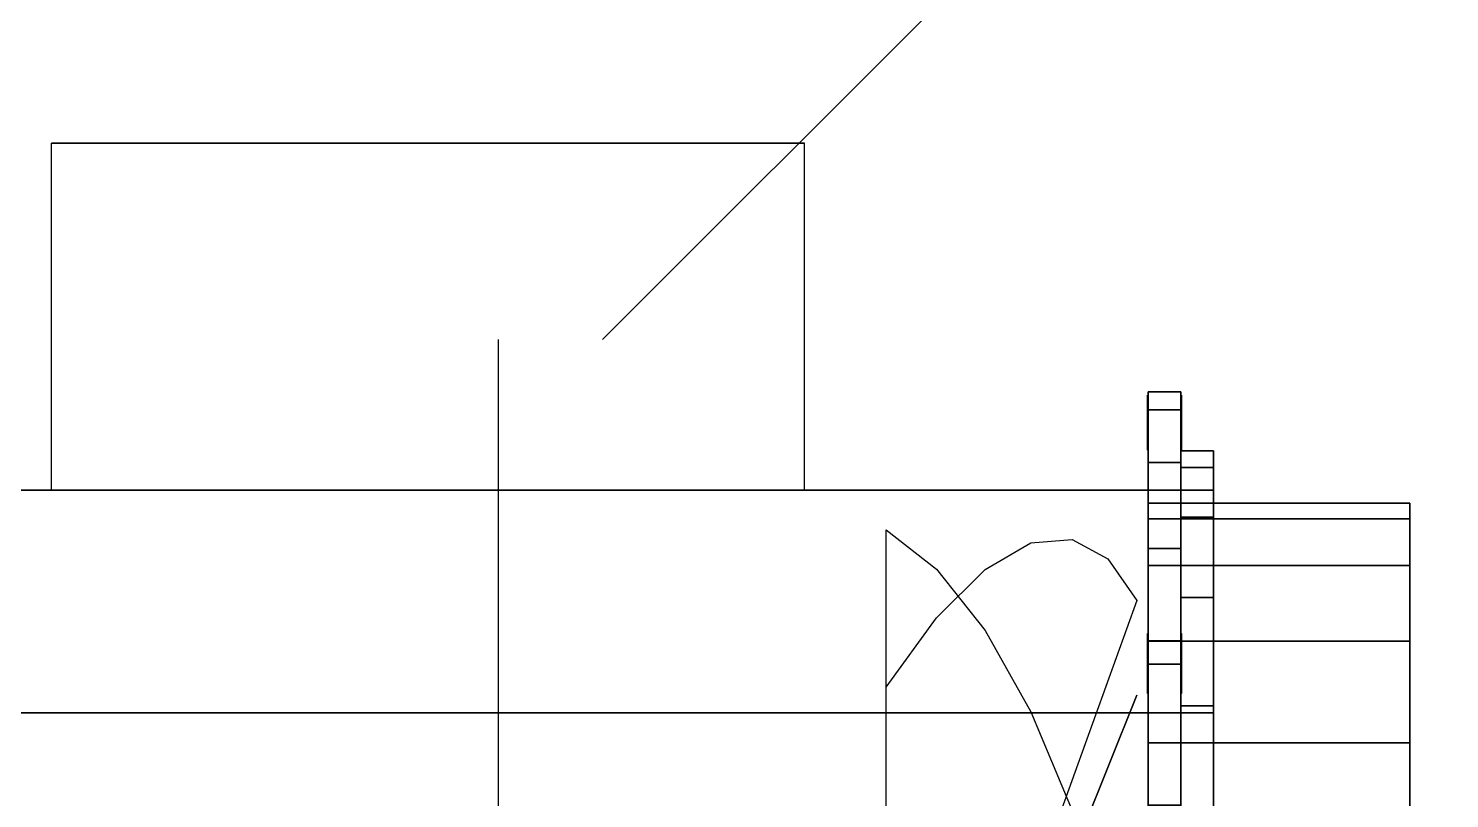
# Model space of a CAD drawing. Header units: millimetres. Extents: x -92759 to 184353, y -15225 to 86714.
# Drawn here: x 63966.8 to 64183.9, y 49546.1 to 49663.7 of the extents above; entities that cross this region are included whole.
import ezdxf

# ---------------------------------------------------------------- set-up
doc = ezdxf.new("R2010")
doc.units = ezdxf.units.MM
doc.layers.add('A-PATT-CONC', color=8, linetype='Continuous')
doc.layers.add('M-ACMV-EAF', color=86, linetype='Continuous')
doc.layers.add('HFI 9MM FPB', color=94, linetype='Continuous', lineweight=5)
doc.layers.add('M-ACMV_FCU-1', color=86, linetype='Continuous', lineweight=9)

# ---------------------------------------------------------------- blocks, each defined once
blk = doc.blocks.new('RCP_B8L2')
at = {"layer": 'A-PATT-CONC'}
h = blk.add_hatch(dxfattribs=at)
h.set_pattern_fill('ANSI37', color=256, scale=189, angle=45)
h.set_pattern_definition([(90, (-386618.07, -170702.3), (-600.075, 0), []), (180, (-386618.07, -170702.3), (-6e-14, -600.075), [])])
h.paths.add_polyline_path([(-389618.07, -170702.3), (-386618.07, -170702.3), (-386618.07, -174902.3), (-389618.07, -174902.3)])
at = {"layer": 'HFI 9MM FPB'}
h = blk.add_hatch(dxfattribs=at)
h.set_pattern_fill('ANSI33', color=256, scale=50)
h.set_pattern_definition([(45, (-581589.02, -147239), (-224.5064, 224.5064), []), (45, (-581364.5, -147239), (-224.5064, 224.5064), [158.75, -79.375])])
h.paths.add_polyline_path([(-389618.07, -170702.3), (-386618.07, -170702.3), (-386618.07, -174902.3), (-389618.07, -174902.3)], flags=16)
h.paths.add_polyline_path([(-389968.07, -175527.3), (-389968.07, -170527.3), (-386268.07, -170527.3), (-386268.07, -175527.3), (-387018.07, -175527.3), (-387018.07, -175077.3), (-387618.07, -175077.3), (-387618.07, -175527.3)])
blk = doc.blocks.new('A$Cd3efbef9')
at = {"layer": 'M-ACMV-EAF'}
for points, invisible_edges in [([(-70, 180, -32.5), (-103.85571, 95.360725, 43.991726), (-108.274418, 84.313956, 27)], 5), ([(-70, 180, -32.5), (-98.408314, 108.979215, 58.659289), (-103.85571, 95.360725, 43.991726)], 13), ([(-70, 176.092397, -34.380602), (-103.85571, 63.507832, -52.806304), (-108.274418, 69.89536, -72.040371)], 5), ([(-70, 176.092397, -34.380602), (-98.408314, 60.541129, -33.012382), (-103.85571, 63.507832, -52.806304)], 13), ([(-70, 176.092397, -34.380602), (-92.097746, 61.085392, -13.260032), (-98.408314, 60.541129, -33.012382)], 13), ([(-70, 176.092397, -34.380602), (-85.115748, 65.124086, 5.85058), (-92.097746, 61.085392, -13.260032)], 13), ([(-70, 176.092397, -34.380602), (-77.674466, 72.534495, 23.738788), (-85.115748, 65.124086, 5.85058)], 13), ([(-70, 176.092397, -34.380602), (-70, 83.091459, 39.861067), (-77.674466, 72.534495, 23.738788)], 12), ([(-70, 175.124253, -38.607743), (-92.097746, 86.867573, -115.311381), (-98.408314, 101.964884, -128.059822)], 13), ([(-70, 175.124253, -38.607743), (-85.115748, 74.451897, -100.232339), (-92.097746, 86.867573, -115.311381)], 13), ([(-70, 175.124253, -38.607743), (-77.674466, 65.095099, -83.280865), (-85.115748, 74.451897, -100.232339)], 13), ([(-70, 175.124253, -38.607743), (-70, 59.081481, -64.97202), (-77.674466, 65.095099, -83.280865)], 12), ([(-115.1, 83.996226, 64.358854), (-115.1, 84.073085, 63.578493), (-115.1, 80.073085, 63.578493)], 14), ([(-115.1, 84.073085, 63.578493), (-115.1, 83.996226, 62.798132), (-115.1, 80.073085, 63.578493)], 14), ([(-115.1, 83.768603, 65.109227), (-115.1, 83.996226, 64.358854), (-115.1, 80.073085, 63.578493)], 14), ([(-115.1, 83.996226, 62.798132), (-115.1, 83.768603, 62.047759), (-115.1, 80.073085, 63.578493)], 14), ([(-115.1, 83.398963, 65.800774), (-115.1, 83.768603, 65.109227), (-115.1, 80.073085, 63.578493)], 14), ([(-115.1, 83.768603, 62.047759), (-115.1, 83.398963, 61.356212), (-115.1, 80.073085, 63.578493)], 14), ([(-115.1, 82.901512, 66.40692), (-115.1, 83.398963, 65.800774), (-115.1, 80.073085, 63.578493)], 14), ([(-115.1, 83.398963, 61.356212), (-115.1, 82.901512, 60.750066), (-115.1, 80.073085, 63.578493)], 14), ([(-115.1, 82.844648, -136.646553), (-115.1, 82.921507, -137.426915), (-115.1, 78.921507, -137.426915)], 14), ([(-115.1, 82.921507, -137.426915), (-115.1, 82.844648, -138.207276), (-115.1, 78.921507, -137.426915)], 14), ([(-115.1, 82.295366, 66.904371), (-115.1, 82.901512, 66.40692), (-115.1, 80.073085, 63.578493)], 14), ([(-115.1, 82.901512, 60.750066), (-115.1, 82.295366, 60.252615), (-115.1, 80.073085, 63.578493)], 14), ([(-115.1, 82.617025, -135.896181), (-115.1, 82.844648, -136.646553), (-115.1, 78.921507, -137.426915)], 14), ([(-115.1, 82.844648, -138.207276), (-115.1, 82.617025, -138.957648), (-115.1, 78.921507, -137.426915)], 14), ([(-115.1, 82.247385, -135.204634), (-115.1, 82.617025, -135.896181), (-115.1, 78.921507, -137.426915)], 14), ([(-115.1, 82.617025, -138.957648), (-115.1, 82.247385, -139.649195), (-115.1, 78.921507, -137.426915)], 14), ([(-109.9, 83.996226, 64.358854), (-109.9, 84.073085, 63.578493), (-109.9, 80.073085, 63.578493)], 14), ([(-109.9, 84.073085, 63.578493), (-109.9, 83.996226, 62.798132), (-109.9, 80.073085, 63.578493)], 14), ([(-109.9, 83.768603, 65.109227), (-109.9, 83.996226, 64.358854), (-109.9, 80.073085, 63.578493)], 14), ([(-109.9, 83.996226, 62.798132), (-109.9, 83.768603, 62.047759), (-109.9, 80.073085, 63.578493)], 14), ([(-109.9, 83.398963, 65.800774), (-109.9, 83.768603, 65.109227), (-109.9, 80.073085, 63.578493)], 14), ([(-109.9, 83.768603, 62.047759), (-109.9, 83.398963, 61.356212), (-109.9, 80.073085, 63.578493)], 14), ([(-109.9, 82.901512, 66.40692), (-109.9, 83.398963, 65.800774), (-109.9, 80.073085, 63.578493)], 14), ([(-109.9, 83.398963, 61.356212), (-109.9, 82.901512, 60.750066), (-109.9, 80.073085, 63.578493)], 14), ([(-109.9, 82.844648, -136.646553), (-109.9, 82.921507, -137.426915), (-109.9, 78.921507, -137.426915)], 14), ([(-109.9, 82.921507, -137.426915), (-109.9, 82.844648, -138.207276), (-109.9, 78.921507, -137.426915)], 14), ([(-109.9, 82.295366, 66.904371), (-109.9, 82.901512, 66.40692), (-109.9, 80.073085, 63.578493)], 14), ([(-109.9, 82.901512, 60.750066), (-109.9, 82.295366, 60.252615), (-109.9, 80.073085, 63.578493)], 14), ([(-109.9, 82.617025, -135.896181), (-109.9, 82.844648, -136.646553), (-109.9, 78.921507, -137.426915)], 14), ([(-109.9, 82.844648, -138.207276), (-109.9, 82.617025, -138.957648), (-109.9, 78.921507, -137.426915)], 14), ([(-109.9, 82.247385, -135.204634), (-109.9, 82.617025, -135.896181), (-109.9, 78.921507, -137.426915)], 14), ([(-109.9, 82.617025, -138.957648), (-109.9, 82.247385, -139.649195), (-109.9, 78.921507, -137.426915)], 14), ([(-115.1, 81.603819, 67.274011), (-115.1, 82.295366, 66.904371), (-115.1, 80.073085, 63.578493)], 14), ([(-115.1, 82.295366, 60.252615), (-115.1, 81.603819, 59.882975), (-115.1, 80.073085, 63.578493)], 14), ([(-115.1, 81.749934, -134.598487), (-115.1, 82.247385, -135.204634), (-115.1, 78.921507, -137.426915)], 14), ([(-115.1, 82.247385, -139.649195), (-115.1, 81.749934, -140.255342), (-115.1, 78.921507, -137.426915)], 14), ([(-115.1, 81.143787, -134.101036), (-115.1, 81.749934, -134.598487), (-115.1, 78.921507, -137.426915)], 14), ([(-115.1, 81.749934, -140.255342), (-115.1, 81.143787, -140.752793), (-115.1, 78.921507, -137.426915)], 14), ([(-115.1, 80.853446, 67.501634), (-115.1, 81.603819, 67.274011), (-115.1, 80.073085, 63.578493)], 14), ([(-115.1, 81.603819, 59.882975), (-115.1, 80.853446, 59.655352), (-115.1, 80.073085, 63.578493)], 14), ([(-115.1, 80.45224, -133.731396), (-115.1, 81.143787, -134.101036), (-115.1, 78.921507, -137.426915)], 14), ([(-115.1, 81.143787, -140.752793), (-115.1, 80.45224, -141.122433), (-115.1, 78.921507, -137.426915)], 14), ([(-115.1, 80.073085, 67.578493), (-115.1, 80.853446, 67.501634), (-115.1, 80.073085, 63.578493)], 14), ([(-115.1, 80.853446, 59.655352), (-115.1, 80.073085, 59.578493), (-115.1, 80.073085, 63.578493)], 14), ([(-115.1, 79.701868, -133.503773), (-115.1, 80.45224, -133.731396), (-115.1, 78.921507, -137.426915)], 14), ([(-115.1, 80.45224, -141.122433), (-115.1, 79.701868, -141.350056), (-115.1, 78.921507, -137.426915)], 14), ([(-109.9, 81.603819, 67.274011), (-109.9, 82.295366, 66.904371), (-109.9, 80.073085, 63.578493)], 14), ([(-109.9, 82.295366, 60.252615), (-109.9, 81.603819, 59.882975), (-109.9, 80.073085, 63.578493)], 14), ([(-109.9, 81.749934, -134.598487), (-109.9, 82.247385, -135.204634), (-109.9, 78.921507, -137.426915)], 14), ([(-109.9, 82.247385, -139.649195), (-109.9, 81.749934, -140.255342), (-109.9, 78.921507, -137.426915)], 14), ([(-109.9, 81.143787, -134.101036), (-109.9, 81.749934, -134.598487), (-109.9, 78.921507, -137.426915)], 14), ([(-109.9, 81.749934, -140.255342), (-109.9, 81.143787, -140.752793), (-109.9, 78.921507, -137.426915)], 14), ([(-109.9, 80.853446, 67.501634), (-109.9, 81.603819, 67.274011), (-109.9, 80.073085, 63.578493)], 14), ([(-109.9, 81.603819, 59.882975), (-109.9, 80.853446, 59.655352), (-109.9, 80.073085, 63.578493)], 14), ([(-109.9, 80.45224, -133.731396), (-109.9, 81.143787, -134.101036), (-109.9, 78.921507, -137.426915)], 14), ([(-109.9, 81.143787, -140.752793), (-109.9, 80.45224, -141.122433), (-109.9, 78.921507, -137.426915)], 14), ([(-109.9, 80.073085, 67.578493), (-109.9, 80.853446, 67.501634), (-109.9, 80.073085, 63.578493)], 14), ([(-109.9, 80.853446, 59.655352), (-109.9, 80.073085, 59.578493), (-109.9, 80.073085, 63.578493)], 14), ([(-109.9, 79.701868, -133.503773), (-109.9, 80.45224, -133.731396), (-109.9, 78.921507, -137.426915)], 14), ([(-109.9, 80.45224, -141.122433), (-109.9, 79.701868, -141.350056), (-109.9, 78.921507, -137.426915)], 14), ([(-115.1, 80.073085, 59.578493), (-115.1, 79.292724, 59.655352), (-115.1, 80.073085, 63.578493)], 14), ([(-115.1, 79.292724, 59.655352), (-115.1, 78.542351, 59.882975), (-115.1, 80.073085, 63.578493)], 14), ([(-115.1, 78.542351, 59.882975), (-115.1, 77.850804, 60.252615), (-115.1, 80.073085, 63.578493)], 14), ([(-115.1, 77.850804, 60.252615), (-115.1, 77.244658, 60.750066), (-115.1, 80.073085, 63.578493)], 14), ([(-115.1, 77.244658, 60.750066), (-115.1, 76.747207, 61.356212), (-115.1, 80.073085, 63.578493)], 14), ([(-115.1, 76.747207, 61.356212), (-115.1, 76.377567, 62.047759), (-115.1, 80.073085, 63.578493)], 14), ([(-115.1, 76.377567, 62.047759), (-115.1, 76.149944, 62.798132), (-115.1, 80.073085, 63.578493)], 14), ([(-115.1, 76.149944, 62.798132), (-115.1, 76.073085, 63.578493), (-115.1, 80.073085, 63.578493)], 14), ([(-115.1, 76.073085, 63.578493), (-115.1, 76.149944, 64.358854), (-115.1, 80.073085, 63.578493)], 14), ([(-115.1, 76.149944, 64.358854), (-115.1, 76.377567, 65.109227), (-115.1, 80.073085, 63.578493)], 14), ([(-115.1, 76.377567, 65.109227), (-115.1, 76.747207, 65.800774), (-115.1, 80.073085, 63.578493)], 14), ([(-115.1, 76.747207, 65.800774), (-115.1, 77.244658, 66.40692), (-115.1, 80.073085, 63.578493)], 14), ([(-115.1, 77.244658, 66.40692), (-115.1, 77.850804, 66.904371), (-115.1, 80.073085, 63.578493)], 14), ([(-115.1, 77.850804, 66.904371), (-115.1, 78.542351, 67.274011), (-115.1, 80.073085, 63.578493)], 14), ([(-115.1, 78.542351, 67.274011), (-115.1, 79.292724, 67.501634), (-115.1, 80.073085, 63.578493)], 14), ([(-115.1, 79.292724, 67.501634), (-115.1, 80.073085, 67.578493), (-115.1, 80.073085, 63.578493)], 14), ([(-115.1, 78.921507, -133.426915), (-115.1, 79.701868, -133.503773), (-115.1, 78.921507, -137.426915)], 14), ([(-115.1, 79.701868, -141.350056), (-115.1, 78.921507, -141.426915), (-115.1, 78.921507, -137.426915)], 14), ([(-115.1, 78.921507, -141.426915), (-115.1, 78.141145, -141.350056), (-115.1, 78.921507, -137.426915)], 14), ([(-115.1, 78.141145, -141.350056), (-115.1, 77.390773, -141.122433), (-115.1, 78.921507, -137.426915)], 14), ([(-115.1, 77.390773, -141.122433), (-115.1, 76.699226, -140.752793), (-115.1, 78.921507, -137.426915)], 14), ([(-115.1, 76.699226, -140.752793), (-115.1, 76.093079, -140.255342), (-115.1, 78.921507, -137.426915)], 14), ([(-115.1, 76.093079, -140.255342), (-115.1, 75.595628, -139.649195), (-115.1, 78.921507, -137.426915)], 14), ([(-115.1, 75.595628, -139.649195), (-115.1, 75.225988, -138.957648), (-115.1, 78.921507, -137.426915)], 14), ([(-115.1, 75.225988, -138.957648), (-115.1, 74.998365, -138.207276), (-115.1, 78.921507, -137.426915)], 14), ([(-115.1, 74.998365, -138.207276), (-115.1, 74.921507, -137.426915), (-115.1, 78.921507, -137.426915)], 14), ([(-115.1, 74.921507, -137.426915), (-115.1, 74.998365, -136.646553), (-115.1, 78.921507, -137.426915)], 14), ([(-115.1, 74.998365, -136.646553), (-115.1, 75.225988, -135.896181), (-115.1, 78.921507, -137.426915)], 14), ([(-115.1, 75.225988, -135.896181), (-115.1, 75.595628, -135.204634), (-115.1, 78.921507, -137.426915)], 14), ([(-115.1, 75.595628, -135.204634), (-115.1, 76.093079, -134.598487), (-115.1, 78.921507, -137.426915)], 14), ([(-115.1, 76.093079, -134.598487), (-115.1, 76.699226, -134.101036), (-115.1, 78.921507, -137.426915)], 14), ([(-115.1, 76.699226, -134.101036), (-115.1, 77.390773, -133.731396), (-115.1, 78.921507, -137.426915)], 14), ([(-115.1, 77.390773, -133.731396), (-115.1, 78.141145, -133.503773), (-115.1, 78.921507, -137.426915)], 14), ([(-115.1, 78.141145, -133.503773), (-115.1, 78.921507, -133.426915), (-115.1, 78.921507, -137.426915)], 14), ([(-109.9, 80.073085, 59.578493), (-109.9, 79.292724, 59.655352), (-109.9, 80.073085, 63.578493)], 14), ([(-109.9, 79.292724, 59.655352), (-109.9, 78.542351, 59.882975), (-109.9, 80.073085, 63.578493)], 14), ([(-109.9, 78.542351, 59.882975), (-109.9, 77.850804, 60.252615), (-109.9, 80.073085, 63.578493)], 14), ([(-109.9, 77.850804, 60.252615), (-109.9, 77.244658, 60.750066), (-109.9, 80.073085, 63.578493)], 14), ([(-109.9, 77.244658, 60.750066), (-109.9, 76.747207, 61.356212), (-109.9, 80.073085, 63.578493)], 14), ([(-109.9, 76.747207, 61.356212), (-109.9, 76.377567, 62.047759), (-109.9, 80.073085, 63.578493)], 14), ([(-109.9, 76.377567, 62.047759), (-109.9, 76.149944, 62.798132), (-109.9, 80.073085, 63.578493)], 14), ([(-109.9, 76.149944, 62.798132), (-109.9, 76.073085, 63.578493), (-109.9, 80.073085, 63.578493)], 14), ([(-109.9, 76.073085, 63.578493), (-109.9, 76.149944, 64.358854), (-109.9, 80.073085, 63.578493)], 14), ([(-109.9, 76.149944, 64.358854), (-109.9, 76.377567, 65.109227), (-109.9, 80.073085, 63.578493)], 14), ([(-109.9, 76.377567, 65.109227), (-109.9, 76.747207, 65.800774), (-109.9, 80.073085, 63.578493)], 14), ([(-109.9, 76.747207, 65.800774), (-109.9, 77.244658, 66.40692), (-109.9, 80.073085, 63.578493)], 14), ([(-109.9, 77.244658, 66.40692), (-109.9, 77.850804, 66.904371), (-109.9, 80.073085, 63.578493)], 14), ([(-109.9, 77.850804, 66.904371), (-109.9, 78.542351, 67.274011), (-109.9, 80.073085, 63.578493)], 14), ([(-109.9, 78.542351, 67.274011), (-109.9, 79.292724, 67.501634), (-109.9, 80.073085, 63.578493)], 14), ([(-109.9, 79.292724, 67.501634), (-109.9, 80.073085, 67.578493), (-109.9, 80.073085, 63.578493)], 14), ([(-109.9, 78.921507, -133.426915), (-109.9, 79.701868, -133.503773), (-109.9, 78.921507, -137.426915)], 14), ([(-109.9, 79.701868, -141.350056), (-109.9, 78.921507, -141.426915), (-109.9, 78.921507, -137.426915)], 14), ([(-109.9, 78.921507, -141.426915), (-109.9, 78.141145, -141.350056), (-109.9, 78.921507, -137.426915)], 14), ([(-109.9, 78.141145, -141.350056), (-109.9, 77.390773, -141.122433), (-109.9, 78.921507, -137.426915)], 14), ([(-109.9, 77.390773, -141.122433), (-109.9, 76.699226, -140.752793), (-109.9, 78.921507, -137.426915)], 14), ([(-109.9, 76.699226, -140.752793), (-109.9, 76.093079, -140.255342), (-109.9, 78.921507, -137.426915)], 14), ([(-109.9, 76.093079, -140.255342), (-109.9, 75.595628, -139.649195), (-109.9, 78.921507, -137.426915)], 14), ([(-109.9, 75.595628, -139.649195), (-109.9, 75.225988, -138.957648), (-109.9, 78.921507, -137.426915)], 14), ([(-109.9, 75.225988, -138.957648), (-109.9, 74.998365, -138.207276), (-109.9, 78.921507, -137.426915)], 14), ([(-109.9, 74.998365, -138.207276), (-109.9, 74.921507, -137.426915), (-109.9, 78.921507, -137.426915)], 14), ([(-109.9, 74.921507, -137.426915), (-109.9, 74.998365, -136.646553), (-109.9, 78.921507, -137.426915)], 14), ([(-109.9, 74.998365, -136.646553), (-109.9, 75.225988, -135.896181), (-109.9, 78.921507, -137.426915)], 14), ([(-109.9, 75.225988, -135.896181), (-109.9, 75.595628, -135.204634), (-109.9, 78.921507, -137.426915)], 14), ([(-109.9, 75.595628, -135.204634), (-109.9, 76.093079, -134.598487), (-109.9, 78.921507, -137.426915)], 14), ([(-109.9, 76.093079, -134.598487), (-109.9, 76.699226, -134.101036), (-109.9, 78.921507, -137.426915)], 14), ([(-109.9, 76.699226, -134.101036), (-109.9, 77.390773, -133.731396), (-109.9, 78.921507, -137.426915)], 14), ([(-109.9, 77.390773, -133.731396), (-109.9, 78.141145, -133.503773), (-109.9, 78.921507, -137.426915)], 14), ([(-109.9, 78.141145, -133.503773), (-109.9, 78.921507, -133.426915), (-109.9, 78.921507, -137.426915)], 14), ([(-57.5, 0), (-57.5, 53), (-57.5, 53, -75), (-57.5, 0, -75)], 1), ([(57.5, 0), (57.5, 53), (-57.5, 53), (-57.5, 0)], 1), ([(-57.5, 0, -75), (-57.5, 53, -75), (57.5, 53, -75), (57.5, 0, -75)], 1), ([(57.5, 0, -75), (57.5, 53, -75), (57.5, 53), (57.5, 0)], 1), ([(-115.1, 46.844648, 0.853447), (-115.1, 46.921507, 0.073085), (-115.1, 42.921507, 0.073085)], 14), ([(-115.1, 46.921507, 0.073085), (-115.1, 46.844648, -0.707276), (-115.1, 42.921507, 0.073085)], 14), ([(-115.1, 46.617025, 1.603819), (-115.1, 46.844648, 0.853447), (-115.1, 42.921507, 0.073085)], 14), ([(-115.1, 46.844648, -0.707276), (-115.1, 46.617025, -1.457648), (-115.1, 42.921507, 0.073085)], 14), ([(-115.1, 46.247385, 2.295366), (-115.1, 46.617025, 1.603819), (-115.1, 42.921507, 0.073085)], 14), ([(-115.1, 46.617025, -1.457648), (-115.1, 46.247385, -2.149195), (-115.1, 42.921507, 0.073085)], 14), ([(-115.1, 46.423141, -72.719639), (-115.1, 46.5, -73.5), (-115.1, 42.5, -73.5)], 14), ([(-115.1, 46.5, -73.5), (-115.1, 46.423141, -74.280361), (-115.1, 42.5, -73.5)], 14), ([(-115.1, 46.195518, -71.969266), (-115.1, 46.423141, -72.719639), (-115.1, 42.5, -73.5)], 14), ([(-115.1, 46.423141, -74.280361), (-115.1, 46.195518, -75.030734), (-115.1, 42.5, -73.5)], 14), ([(-115.1, 45.749934, 2.901513), (-115.1, 46.247385, 2.295366), (-115.1, 42.921507, 0.073085)], 14), ([(-115.1, 46.247385, -2.149195), (-115.1, 45.749934, -2.755342), (-115.1, 42.921507, 0.073085)], 14), ([(-115.1, 45.825878, -71.277719), (-115.1, 46.195518, -71.969266), (-115.1, 42.5, -73.5)], 14), ([(-115.1, 46.195518, -75.030734), (-115.1, 45.825878, -75.722281), (-115.1, 42.5, -73.5)], 14), ([(-115.1, 45.328427, -70.671573), (-115.1, 45.825878, -71.277719), (-115.1, 42.5, -73.5)], 14), ([(-115.1, 45.825878, -75.722281), (-115.1, 45.328427, -76.328427), (-115.1, 42.5, -73.5)], 14), ([(-115.1, 45.143787, 3.398964), (-115.1, 45.749934, 2.901513), (-115.1, 42.921507, 0.073085)], 14), ([(-115.1, 45.749934, -2.755342), (-115.1, 45.143787, -3.252793), (-115.1, 42.921507, 0.073085)], 14), ([(-109.9, 46.844648, 0.853447), (-109.9, 46.921507, 0.073085), (-109.9, 42.921507, 0.073085)], 14), ([(-109.9, 46.921507, 0.073085), (-109.9, 46.844648, -0.707276), (-109.9, 42.921507, 0.073085)], 14), ([(-109.9, 46.617025, 1.603819), (-109.9, 46.844648, 0.853447), (-109.9, 42.921507, 0.073085)], 14), ([(-109.9, 46.844648, -0.707276), (-109.9, 46.617025, -1.457648), (-109.9, 42.921507, 0.073085)], 14), ([(-109.9, 46.247385, 2.295366), (-109.9, 46.617025, 1.603819), (-109.9, 42.921507, 0.073085)], 14), ([(-109.9, 46.617025, -1.457648), (-109.9, 46.247385, -2.149195), (-109.9, 42.921507, 0.073085)], 14), ([(-109.9, 46.423141, -72.719639), (-109.9, 46.5, -73.5), (-109.9, 42.5, -73.5)], 14), ([(-109.9, 46.5, -73.5), (-109.9, 46.423141, -74.280361), (-109.9, 42.5, -73.5)], 14), ([(-109.9, 46.195518, -71.969266), (-109.9, 46.423141, -72.719639), (-109.9, 42.5, -73.5)], 14), ([(-109.9, 46.423141, -74.280361), (-109.9, 46.195518, -75.030734), (-109.9, 42.5, -73.5)], 14), ([(-109.9, 45.749934, 2.901513), (-109.9, 46.247385, 2.295366), (-109.9, 42.921507, 0.073085)], 14), ([(-109.9, 46.247385, -2.149195), (-109.9, 45.749934, -2.755342), (-109.9, 42.921507, 0.073085)], 14), ([(-109.9, 45.825878, -71.277719), (-109.9, 46.195518, -71.969266), (-109.9, 42.5, -73.5)], 14), ([(-109.9, 46.195518, -75.030734), (-109.9, 45.825878, -75.722281), (-109.9, 42.5, -73.5)], 14), ([(-109.9, 45.328427, -70.671573), (-109.9, 45.825878, -71.277719), (-109.9, 42.5, -73.5)], 14), ([(-109.9, 45.825878, -75.722281), (-109.9, 45.328427, -76.328427), (-109.9, 42.5, -73.5)], 14), ([(-109.9, 45.143787, 3.398964), (-109.9, 45.749934, 2.901513), (-109.9, 42.921507, 0.073085)], 14), ([(-109.9, 45.749934, -2.755342), (-109.9, 45.143787, -3.252793), (-109.9, 42.921507, 0.073085)], 14), ([(-115.1, 44.72228, -70.174122), (-115.1, 45.328427, -70.671573), (-115.1, 42.5, -73.5)], 14), ([(-115.1, 45.328427, -76.328427), (-115.1, 44.72228, -76.825878), (-115.1, 42.5, -73.5)], 14), ([(-115.1, 44.45224, 3.768604), (-115.1, 45.143787, 3.398964), (-115.1, 42.921507, 0.073085)], 14), ([(-115.1, 45.143787, -3.252793), (-115.1, 44.45224, -3.622433), (-115.1, 42.921507, 0.073085)], 14), ([(-115.1, 44.030733, -69.804482), (-115.1, 44.72228, -70.174122), (-115.1, 42.5, -73.5)], 14), ([(-115.1, 44.72228, -76.825878), (-115.1, 44.030733, -77.195518), (-115.1, 42.5, -73.5)], 14), ([(-115.1, 43.701868, 3.996227), (-115.1, 44.45224, 3.768604), (-115.1, 42.921507, 0.073085)], 14), ([(-115.1, 44.45224, -3.622433), (-115.1, 43.701868, -3.850056), (-115.1, 42.921507, 0.073085)], 14), ([(-115.1, 43.280361, -69.576859), (-115.1, 44.030733, -69.804482), (-115.1, 42.5, -73.5)], 14), ([(-115.1, 44.030733, -77.195518), (-115.1, 43.280361, -77.423141), (-115.1, 42.5, -73.5)], 14), ([(-115.1, 42.921507, 4.073085), (-115.1, 43.701868, 3.996227), (-115.1, 42.921507, 0.073085)], 14), ([(-115.1, 43.701868, -3.850056), (-115.1, 42.921507, -3.926915), (-115.1, 42.921507, 0.073085)], 14), ([(-109.9, 44.72228, -70.174122), (-109.9, 45.328427, -70.671573), (-109.9, 42.5, -73.5)], 14), ([(-109.9, 45.328427, -76.328427), (-109.9, 44.72228, -76.825878), (-109.9, 42.5, -73.5)], 14), ([(-109.9, 44.45224, 3.768604), (-109.9, 45.143787, 3.398964), (-109.9, 42.921507, 0.073085)], 14), ([(-109.9, 45.143787, -3.252793), (-109.9, 44.45224, -3.622433), (-109.9, 42.921507, 0.073085)], 14), ([(-109.9, 44.030733, -69.804482), (-109.9, 44.72228, -70.174122), (-109.9, 42.5, -73.5)], 14), ([(-109.9, 44.72228, -76.825878), (-109.9, 44.030733, -77.195518), (-109.9, 42.5, -73.5)], 14), ([(-109.9, 43.701868, 3.996227), (-109.9, 44.45224, 3.768604), (-109.9, 42.921507, 0.073085)], 14), ([(-109.9, 44.45224, -3.622433), (-109.9, 43.701868, -3.850056), (-109.9, 42.921507, 0.073085)], 14), ([(-109.9, 43.280361, -69.576859), (-109.9, 44.030733, -69.804482), (-109.9, 42.5, -73.5)], 14), ([(-109.9, 44.030733, -77.195518), (-109.9, 43.280361, -77.423141), (-109.9, 42.5, -73.5)], 14), ([(-109.9, 42.921507, 4.073085), (-109.9, 43.701868, 3.996227), (-109.9, 42.921507, 0.073085)], 14), ([(-109.9, 43.701868, -3.850056), (-109.9, 42.921507, -3.926915), (-109.9, 42.921507, 0.073085)], 14), ([(-115.1, 42.5, -69.5), (-115.1, 43.280361, -69.576859), (-115.1, 42.5, -73.5)], 14), ([(-115.1, 43.280361, -77.423141), (-115.1, 42.5, -77.5), (-115.1, 42.5, -73.5)], 14), ([(-115.1, 42.921507, -3.926915), (-115.1, 42.141145, -3.850056), (-115.1, 42.921507, 0.073085)], 14), ([(-115.1, 42.141145, -3.850056), (-115.1, 41.390773, -3.622433), (-115.1, 42.921507, 0.073085)], 14), ([(-115.1, 41.390773, -3.622433), (-115.1, 40.699226, -3.252793), (-115.1, 42.921507, 0.073085)], 14), ([(-115.1, 40.699226, -3.252793), (-115.1, 40.093079, -2.755342), (-115.1, 42.921507, 0.073085)], 14), ([(-115.1, 40.093079, -2.755342), (-115.1, 39.595628, -2.149195), (-115.1, 42.921507, 0.073085)], 14), ([(-115.1, 39.595628, -2.149195), (-115.1, 39.225988, -1.457648), (-115.1, 42.921507, 0.073085)], 14), ([(-115.1, 39.225988, -1.457648), (-115.1, 38.998365, -0.707276), (-115.1, 42.921507, 0.073085)], 14), ([(-115.1, 38.998365, -0.707276), (-115.1, 38.921507, 0.073085), (-115.1, 42.921507, 0.073085)], 14), ([(-115.1, 38.921507, 0.073085), (-115.1, 38.998365, 0.853447), (-115.1, 42.921507, 0.073085)], 14), ([(-115.1, 38.998365, 0.853447), (-115.1, 39.225988, 1.603819), (-115.1, 42.921507, 0.073085)], 14), ([(-115.1, 39.225988, 1.603819), (-115.1, 39.595628, 2.295366), (-115.1, 42.921507, 0.073085)], 14), ([(-115.1, 39.595628, 2.295366), (-115.1, 40.093079, 2.901513), (-115.1, 42.921507, 0.073085)], 14), ([(-115.1, 40.093079, 2.901513), (-115.1, 40.699226, 3.398964), (-115.1, 42.921507, 0.073085)], 14), ([(-115.1, 40.699226, 3.398964), (-115.1, 41.390773, 3.768604), (-115.1, 42.921507, 0.073085)], 14), ([(-115.1, 41.390773, 3.768604), (-115.1, 42.141145, 3.996227), (-115.1, 42.921507, 0.073085)], 14), ([(-115.1, 42.141145, 3.996227), (-115.1, 42.921507, 4.073085), (-115.1, 42.921507, 0.073085)], 14), ([(-115.1, 42.5, -77.5), (-115.1, 41.719638, -77.423141), (-115.1, 42.5, -73.5)], 14), ([(-115.1, 41.719638, -77.423141), (-115.1, 40.969266, -77.195518), (-115.1, 42.5, -73.5)], 14), ([(-115.1, 40.969266, -77.195518), (-115.1, 40.277719, -76.825878), (-115.1, 42.5, -73.5)], 14), ([(-115.1, 40.277719, -76.825878), (-115.1, 39.671572, -76.328427), (-115.1, 42.5, -73.5)], 14), ([(-115.1, 39.671572, -76.328427), (-115.1, 39.174121, -75.722281), (-115.1, 42.5, -73.5)], 14), ([(-115.1, 39.174121, -75.722281), (-115.1, 38.804481, -75.030734), (-115.1, 42.5, -73.5)], 14), ([(-115.1, 38.804481, -75.030734), (-115.1, 38.576858, -74.280361), (-115.1, 42.5, -73.5)], 14), ([(-115.1, 38.576858, -74.280361), (-115.1, 38.5, -73.5), (-115.1, 42.5, -73.5)], 14), ([(-115.1, 38.5, -73.5), (-115.1, 38.576858, -72.719639), (-115.1, 42.5, -73.5)], 14), ([(-115.1, 38.576858, -72.719639), (-115.1, 38.804481, -71.969266), (-115.1, 42.5, -73.5)], 14), ([(-115.1, 38.804481, -71.969266), (-115.1, 39.174121, -71.277719), (-115.1, 42.5, -73.5)], 14), ([(-115.1, 39.174121, -71.277719), (-115.1, 39.671572, -70.671573), (-115.1, 42.5, -73.5)], 14), ([(-115.1, 39.671572, -70.671573), (-115.1, 40.277719, -70.174122), (-115.1, 42.5, -73.5)], 14), ([(-115.1, 40.277719, -70.174122), (-115.1, 40.969266, -69.804482), (-115.1, 42.5, -73.5)], 14), ([(-115.1, 40.969266, -69.804482), (-115.1, 41.719638, -69.576859), (-115.1, 42.5, -73.5)], 14), ([(-115.1, 41.719638, -69.576859), (-115.1, 42.5, -69.5), (-115.1, 42.5, -73.5)], 14), ([(-109.9, 42.5, -69.5), (-109.9, 43.280361, -69.576859), (-109.9, 42.5, -73.5)], 14), ([(-109.9, 43.280361, -77.423141), (-109.9, 42.5, -77.5), (-109.9, 42.5, -73.5)], 14), ([(-109.9, 42.921507, -3.926915), (-109.9, 42.141145, -3.850056), (-109.9, 42.921507, 0.073085)], 14), ([(-109.9, 42.141145, -3.850056), (-109.9, 41.390773, -3.622433), (-109.9, 42.921507, 0.073085)], 14), ([(-109.9, 41.390773, -3.622433), (-109.9, 40.699226, -3.252793), (-109.9, 42.921507, 0.073085)], 14), ([(-109.9, 40.699226, -3.252793), (-109.9, 40.093079, -2.755342), (-109.9, 42.921507, 0.073085)], 14), ([(-109.9, 40.093079, -2.755342), (-109.9, 39.595628, -2.149195), (-109.9, 42.921507, 0.073085)], 14), ([(-109.9, 39.595628, -2.149195), (-109.9, 39.225988, -1.457648), (-109.9, 42.921507, 0.073085)], 14), ([(-109.9, 39.225988, -1.457648), (-109.9, 38.998365, -0.707276), (-109.9, 42.921507, 0.073085)], 14), ([(-109.9, 38.998365, -0.707276), (-109.9, 38.921507, 0.073085), (-109.9, 42.921507, 0.073085)], 14), ([(-109.9, 38.921507, 0.073085), (-109.9, 38.998365, 0.853447), (-109.9, 42.921507, 0.073085)], 14), ([(-109.9, 38.998365, 0.853447), (-109.9, 39.225988, 1.603819), (-109.9, 42.921507, 0.073085)], 14), ([(-109.9, 39.225988, 1.603819), (-109.9, 39.595628, 2.295366), (-109.9, 42.921507, 0.073085)], 14), ([(-109.9, 39.595628, 2.295366), (-109.9, 40.093079, 2.901513), (-109.9, 42.921507, 0.073085)], 14), ([(-109.9, 40.093079, 2.901513), (-109.9, 40.699226, 3.398964), (-109.9, 42.921507, 0.073085)], 14), ([(-109.9, 40.699226, 3.398964), (-109.9, 41.390773, 3.768604), (-109.9, 42.921507, 0.073085)], 14), ([(-109.9, 41.390773, 3.768604), (-109.9, 42.141145, 3.996227), (-109.9, 42.921507, 0.073085)], 14), ([(-109.9, 42.141145, 3.996227), (-109.9, 42.921507, 4.073085), (-109.9, 42.921507, 0.073085)], 14), ([(-109.9, 42.5, -77.5), (-109.9, 41.719638, -77.423141), (-109.9, 42.5, -73.5)], 14), ([(-109.9, 41.719638, -77.423141), (-109.9, 40.969266, -77.195518), (-109.9, 42.5, -73.5)], 14), ([(-109.9, 40.969266, -77.195518), (-109.9, 40.277719, -76.825878), (-109.9, 42.5, -73.5)], 14), ([(-109.9, 40.277719, -76.825878), (-109.9, 39.671572, -76.328427), (-109.9, 42.5, -73.5)], 14), ([(-109.9, 39.671572, -76.328427), (-109.9, 39.174121, -75.722281), (-109.9, 42.5, -73.5)], 14), ([(-109.9, 39.174121, -75.722281), (-109.9, 38.804481, -75.030734), (-109.9, 42.5, -73.5)], 14), ([(-109.9, 38.804481, -75.030734), (-109.9, 38.576858, -74.280361), (-109.9, 42.5, -73.5)], 14), ([(-109.9, 38.576858, -74.280361), (-109.9, 38.5, -73.5), (-109.9, 42.5, -73.5)], 14), ([(-109.9, 38.5, -73.5), (-109.9, 38.576858, -72.719639), (-109.9, 42.5, -73.5)], 14), ([(-109.9, 38.576858, -72.719639), (-109.9, 38.804481, -71.969266), (-109.9, 42.5, -73.5)], 14), ([(-109.9, 38.804481, -71.969266), (-109.9, 39.174121, -71.277719), (-109.9, 42.5, -73.5)], 14), ([(-109.9, 39.174121, -71.277719), (-109.9, 39.671572, -70.671573), (-109.9, 42.5, -73.5)], 14), ([(-109.9, 39.671572, -70.671573), (-109.9, 40.277719, -70.174122), (-109.9, 42.5, -73.5)], 14), ([(-109.9, 40.277719, -70.174122), (-109.9, 40.969266, -69.804482), (-109.9, 42.5, -73.5)], 14), ([(-109.9, 40.969266, -69.804482), (-109.9, 41.719638, -69.576859), (-109.9, 42.5, -73.5)], 14), ([(-109.9, 41.719638, -69.576859), (-109.9, 42.5, -69.5), (-109.9, 42.5, -73.5)], 14)]:
    blk.add_3dface(points, dxfattribs=dict(at, invisible_edges=invisible_edges))
for points in [[(-115, 82.591034, 55.217277), (-115, 148.408965, 93.217277), (-115, 141.908965, 104.475607), (-115, 76.091034, 66.475607)], [(-115, 148.408965, -168.217277), (-115, 82.591034, -130.217277), (-115, 76.091034, -141.475607), (-115, 141.908965, -179.475607)], [(-110, 82.591034, 55.217277), (-110, 148.408965, 93.217277), (-110, 141.908965, 104.475607), (-110, 76.091034, 66.475607)], [(-110, 148.408965, -168.217277), (-110, 82.591034, -130.217277), (-110, 76.091034, -141.475607), (-110, 141.908965, -179.475607)], [(120, 145.970843, 89.500226), (-120, 145.970843, 89.500226), (-120, 87.029156, 55.470227), (120, 87.029156, 55.470227)], [(120, 87.029156, -130.470227), (-120, 87.029156, -130.470227), (-120, 145.970843, -164.500226), (120, 145.970843, -164.500226)], [(-110, 141.952265, 104.500607), (-115, 141.952265, 104.500607), (-115, 76.047734, 66.450608), (-110, 76.047734, 66.450608)], [(-110, 76.047734, -141.450608), (-115, 76.047734, -141.450608), (-115, 141.952265, -179.500607), (-110, 141.952265, -179.500607)], [(120, 87.029773, 55.470843), (-120, 87.029773, 55.470843), (-120, 52.999774, -3.470843), (120, 52.999774, -3.470843)], [(120, 52.999774, -71.529157), (-120, 52.999774, -71.529157), (-120, 87.029773, -130.470843), (120, 87.029773, -130.470843)], [(-115, 49.282722, -5.908965), (-115, 87.282722, 59.908965), (-115, 76.024392, 66.408965), (-115, 38.024392, 0.591035)], [(-115, 87.282722, -134.908965), (-115, 49.282722, -69.091035), (-115, 38.024392, -75.591035), (-115, 76.024392, -141.408965)], [(-110, 49.282722, -5.908965), (-110, 87.282722, 59.908965), (-110, 76.024392, 66.408965), (-110, 38.024392, 0.591035)], [(-110, 87.282722, -134.908965), (-110, 49.282722, -69.091035), (-110, 38.024392, -75.591035), (-110, 76.024392, -141.408965)], [(-110, 76.049392, 66.452266), (-115, 76.049392, 66.452266), (-115, 37.999393, 0.547734), (-110, 37.999393, 0.547734)], [(-110, 37.999393, -75.547734), (-115, 37.999393, -75.547734), (-115, 76.049392, -141.452266), (-110, 76.049392, -141.452266)], [(120, 53, -3.470001), (-120, 53, -3.470001), (-120, 53, -71.529999), (120, 53, -71.529999)], [(-115, 51, -75.5), (-115, 51, 0.5), (-115, 38, 0.5), (-115, 38, -75.5)], [(-110, 51, -75.5), (-110, 51, 0.5), (-110, 38, 0.5), (-110, 38, -75.5)], [(-110, 38, 0.549999), (-115, 38, 0.549999), (-115, 38, -75.549999), (-110, 38, -75.549999)]]:
    blk.add_3dface(points, dxfattribs=at)
mesh = blk.add_polymesh((2, 33), dxfattribs=at)
for k, corner in enumerate([(-115, 313, -37.5), (-115, 310.444442, -11.552987), (-115, 302.875977, 13.396897), (-115, 290.585458, 36.390841), (-115, 274.045201, 56.545202), (-115, 253.890841, 73.085458), (-115, 230.896896, 85.375978), (-115, 205.947012, 92.944442), (-115, 180, 95.5), (-115, 154.052987, 92.944442), (-115, 129.103103, 85.375978), (-115, 106.109159, 73.085458), (-115, 85.954798, 56.545202), (-115, 69.414541, 36.390841), (-115, 57.124022, 13.396897), (-115, 49.555557, -11.552987), (-115, 47, -37.5), (-115, 49.555557, -63.447013), (-115, 57.124022, -88.396897), (-115, 69.414541, -111.390841), (-115, 85.954798, -131.545202), (-115, 106.109159, -148.085458), (-115, 129.103103, -160.375978), (-115, 154.052987, -167.944442), (-115, 180, -170.5), (-115, 205.947012, -167.944442), (-115, 230.896896, -160.375978), (-115, 253.890841, -148.085458), (-115, 274.045201, -131.545202), (-115, 290.585458, -111.390841), (-115, 302.875977, -88.396897), (-115, 310.444442, -63.447013), (-115, 313, -37.5), (-115, 322, -37.5), (-115, 319.271509, -9.797174), (-115, 311.190893, 16.841047), (-115, 298.068684, 41.390973), (-115, 280.409162, 62.909163), (-115, 258.890973, 80.568685), (-115, 234.341047, 93.690894), (-115, 207.702825, 101.77151), (-115, 180, 104.5), (-115, 152.297174, 101.77151), (-115, 125.658952, 93.690894), (-115, 101.109026, 80.568685), (-115, 79.590837, 62.909163), (-115, 61.931315, 41.390973), (-115, 48.809106, 16.841047), (-115, 40.72849, -9.797174), (-115, 38, -37.5), (-115, 40.72849, -65.202826), (-115, 48.809106, -91.841047), (-115, 61.931315, -116.390973), (-115, 79.590837, -137.909163), (-115, 101.109026, -155.568685), (-115, 125.658952, -168.690894), (-115, 152.297174, -176.77151), (-115, 180, -179.5), (-115, 207.702825, -176.77151), (-115, 234.341047, -168.690894), (-115, 258.890973, -155.568685), (-115, 280.409162, -137.909163), (-115, 298.068684, -116.390973), (-115, 311.190893, -91.841047), (-115, 319.271509, -65.202826), (-115, 322, -37.5)]):
    mesh.set_mesh_vertex(divmod(k, 33), corner)
mesh = blk.add_polymesh((2, 33), dxfattribs=at)
for k, corner in enumerate([(-115, 322, -37.5), (-115, 319.271509, -9.797174), (-115, 311.190893, 16.841047), (-115, 298.068684, 41.390973), (-115, 280.409162, 62.909163), (-115, 258.890973, 80.568685), (-115, 234.341047, 93.690894), (-115, 207.702825, 101.77151), (-115, 180, 104.5), (-115, 152.297174, 101.77151), (-115, 125.658952, 93.690894), (-115, 101.109026, 80.568685), (-115, 79.590837, 62.909163), (-115, 61.931315, 41.390973), (-115, 48.809106, 16.841047), (-115, 40.72849, -9.797174), (-115, 38, -37.5), (-115, 40.72849, -65.202826), (-115, 48.809106, -91.841047), (-115, 61.931315, -116.390973), (-115, 79.590837, -137.909163), (-115, 101.109026, -155.568685), (-115, 125.658952, -168.690894), (-115, 152.297174, -176.77151), (-115, 180, -179.5), (-115, 207.702825, -176.77151), (-115, 234.341047, -168.690894), (-115, 258.890973, -155.568685), (-115, 280.409162, -137.909163), (-115, 298.068684, -116.390973), (-115, 311.190893, -91.841047), (-115, 319.271509, -65.202826), (-115, 322, -37.5), (-110, 322, -37.5), (-110, 319.271509, -9.797174), (-110, 311.190893, 16.841047), (-110, 298.068684, 41.390973), (-110, 280.409162, 62.909163), (-110, 258.890973, 80.568685), (-110, 234.341047, 93.690894), (-110, 207.702825, 101.77151), (-110, 180, 104.5), (-110, 152.297174, 101.77151), (-110, 125.658952, 93.690894), (-110, 101.109026, 80.568685), (-110, 79.590837, 62.909163), (-110, 61.931315, 41.390973), (-110, 48.809106, 16.841047), (-110, 40.72849, -9.797174), (-110, 38, -37.5), (-110, 40.72849, -65.202826), (-110, 48.809106, -91.841047), (-110, 61.931315, -116.390973), (-110, 79.590837, -137.909163), (-110, 101.109026, -155.568685), (-110, 125.658952, -168.690894), (-110, 152.297174, -176.77151), (-110, 180, -179.5), (-110, 207.702825, -176.77151), (-110, 234.341047, -168.690894), (-110, 258.890973, -155.568685), (-110, 280.409162, -137.909163), (-110, 298.068684, -116.390973), (-110, 311.190893, -91.841047), (-110, 319.271509, -65.202826), (-110, 322, -37.5)]):
    mesh.set_mesh_vertex(divmod(k, 33), corner)
mesh = blk.add_polymesh((2, 33), dxfattribs=at)
for k, corner in enumerate([(-110, 322, -37.5), (-110, 319.271509, -9.797174), (-110, 311.190893, 16.841047), (-110, 298.068684, 41.390973), (-110, 280.409162, 62.909163), (-110, 258.890973, 80.568685), (-110, 234.341047, 93.690894), (-110, 207.702825, 101.77151), (-110, 180, 104.5), (-110, 152.297174, 101.77151), (-110, 125.658952, 93.690894), (-110, 101.109026, 80.568685), (-110, 79.590837, 62.909163), (-110, 61.931315, 41.390973), (-110, 48.809106, 16.841047), (-110, 40.72849, -9.797174), (-110, 38, -37.5), (-110, 40.72849, -65.202826), (-110, 48.809106, -91.841047), (-110, 61.931315, -116.390973), (-110, 79.590837, -137.909163), (-110, 101.109026, -155.568685), (-110, 125.658952, -168.690894), (-110, 152.297174, -176.77151), (-110, 180, -179.5), (-110, 207.702825, -176.77151), (-110, 234.341047, -168.690894), (-110, 258.890973, -155.568685), (-110, 280.409162, -137.909163), (-110, 298.068684, -116.390973), (-110, 311.190893, -91.841047), (-110, 319.271509, -65.202826), (-110, 322, -37.5), (-110, 305, -37.5), (-110, 302.59816, -13.11371), (-110, 295.484941, 10.335429), (-110, 283.933701, 31.946279), (-110, 268.388347, 50.888348), (-110, 249.446279, 66.433702), (-110, 227.835429, 77.984942), (-110, 204.38629, 85.09816), (-110, 180, 87.5), (-110, 155.613709, 85.09816), (-110, 132.16457, 77.984942), (-110, 110.55372, 66.433702), (-110, 91.611652, 50.888348), (-110, 76.066298, 31.946279), (-110, 64.515058, 10.335429), (-110, 57.401839, -13.11371), (-110, 55, -37.5), (-110, 57.401839, -61.88629), (-110, 64.515058, -85.335429), (-110, 76.066298, -106.946279), (-110, 91.611652, -125.888348), (-110, 110.55372, -141.433702), (-110, 132.16457, -152.984942), (-110, 155.613709, -160.09816), (-110, 180, -162.5), (-110, 204.38629, -160.09816), (-110, 227.835429, -152.984942), (-110, 249.446279, -141.433702), (-110, 268.388347, -125.888348), (-110, 283.933701, -106.946279), (-110, 295.484941, -85.335429), (-110, 302.59816, -61.88629), (-110, 305, -37.5)]):
    mesh.set_mesh_vertex(divmod(k, 33), corner)
mesh = blk.add_polymesh((2, 33), dxfattribs=at)
for k, corner in enumerate([(-120, 305, -37.5), (-120, 302.59816, -13.11371), (-120, 295.484941, 10.335429), (-120, 283.933701, 31.946279), (-120, 268.388347, 50.888348), (-120, 249.446279, 66.433702), (-120, 227.835429, 77.984942), (-120, 204.38629, 85.09816), (-120, 180, 87.5), (-120, 155.613709, 85.09816), (-120, 132.16457, 77.984942), (-120, 110.55372, 66.433702), (-120, 91.611652, 50.888348), (-120, 76.066298, 31.946279), (-120, 64.515058, 10.335429), (-120, 57.401839, -13.11371), (-120, 55, -37.5), (-120, 57.401839, -61.88629), (-120, 64.515058, -85.335429), (-120, 76.066298, -106.946279), (-120, 91.611652, -125.888348), (-120, 110.55372, -141.433702), (-120, 132.16457, -152.984942), (-120, 155.613709, -160.09816), (-120, 180, -162.5), (-120, 204.38629, -160.09816), (-120, 227.835429, -152.984942), (-120, 249.446279, -141.433702), (-120, 268.388347, -125.888348), (-120, 283.933701, -106.946279), (-120, 295.484941, -85.335429), (-120, 302.59816, -61.88629), (-120, 305, -37.5), (-120, 313, -37.5), (-120, 310.444442, -11.552987), (-120, 302.875977, 13.396897), (-120, 290.585458, 36.390841), (-120, 274.045201, 56.545202), (-120, 253.890841, 73.085458), (-120, 230.896896, 85.375978), (-120, 205.947012, 92.944442), (-120, 180, 95.5), (-120, 154.052987, 92.944442), (-120, 129.103103, 85.375978), (-120, 106.109159, 73.085458), (-120, 85.954798, 56.545202), (-120, 69.414541, 36.390841), (-120, 57.124022, 13.396897), (-120, 49.555557, -11.552987), (-120, 47, -37.5), (-120, 49.555557, -63.447013), (-120, 57.124022, -88.396897), (-120, 69.414541, -111.390841), (-120, 85.954798, -131.545202), (-120, 106.109159, -148.085458), (-120, 129.103103, -160.375978), (-120, 154.052987, -167.944442), (-120, 180, -170.5), (-120, 205.947012, -167.944442), (-120, 230.896896, -160.375978), (-120, 253.890841, -148.085458), (-120, 274.045201, -131.545202), (-120, 290.585458, -111.390841), (-120, 302.875977, -88.396897), (-120, 310.444442, -63.447013), (-120, 313, -37.5)]):
    mesh.set_mesh_vertex(divmod(k, 33), corner)
mesh = blk.add_polymesh((2, 33), dxfattribs=at)
for k, corner in enumerate([(-120, 313, -37.5), (-120, 310.444442, -11.552987), (-120, 302.875977, 13.396897), (-120, 290.585458, 36.390841), (-120, 274.045201, 56.545202), (-120, 253.890841, 73.085458), (-120, 230.896896, 85.375978), (-120, 205.947012, 92.944442), (-120, 180, 95.5), (-120, 154.052987, 92.944442), (-120, 129.103103, 85.375978), (-120, 106.109159, 73.085458), (-120, 85.954798, 56.545202), (-120, 69.414541, 36.390841), (-120, 57.124022, 13.396897), (-120, 49.555557, -11.552987), (-120, 47, -37.5), (-120, 49.555557, -63.447013), (-120, 57.124022, -88.396897), (-120, 69.414541, -111.390841), (-120, 85.954798, -131.545202), (-120, 106.109159, -148.085458), (-120, 129.103103, -160.375978), (-120, 154.052987, -167.944442), (-120, 180, -170.5), (-120, 205.947012, -167.944442), (-120, 230.896896, -160.375978), (-120, 253.890841, -148.085458), (-120, 274.045201, -131.545202), (-120, 290.585458, -111.390841), (-120, 302.875977, -88.396897), (-120, 310.444442, -63.447013), (-120, 313, -37.5), (-115, 313, -37.5), (-115, 310.444442, -11.552987), (-115, 302.875977, 13.396897), (-115, 290.585458, 36.390841), (-115, 274.045201, 56.545202), (-115, 253.890841, 73.085458), (-115, 230.896896, 85.375978), (-115, 205.947012, 92.944442), (-115, 180, 95.5), (-115, 154.052987, 92.944442), (-115, 129.103103, 85.375978), (-115, 106.109159, 73.085458), (-115, 85.954798, 56.545202), (-115, 69.414541, 36.390841), (-115, 57.124022, 13.396897), (-115, 49.555557, -11.552987), (-115, 47, -37.5), (-115, 49.555557, -63.447013), (-115, 57.124022, -88.396897), (-115, 69.414541, -111.390841), (-115, 85.954798, -131.545202), (-115, 106.109159, -148.085458), (-115, 129.103103, -160.375978), (-115, 154.052987, -167.944442), (-115, 180, -170.5), (-115, 205.947012, -167.944442), (-115, 230.896896, -160.375978), (-115, 253.890841, -148.085458), (-115, 274.045201, -131.545202), (-115, 290.585458, -111.390841), (-115, 302.875977, -88.396897), (-115, 310.444442, -63.447013), (-115, 313, -37.5)]):
    mesh.set_mesh_vertex(divmod(k, 33), corner)
mesh = blk.add_polymesh((2, 32), dxfattribs=dict(at, n_close=True))
for k, corner in enumerate([(-120, 180, 87.5), (-120, 204.38629, 85.09816), (-120, 227.835429, 77.984942), (-120, 249.446279, 66.433702), (-120, 268.388347, 50.888348), (-120, 283.933701, 31.946279), (-120, 295.484941, 10.335429), (-120, 302.59816, -13.11371), (-120, 305, -37.5), (-120, 302.59816, -61.88629), (-120, 295.484941, -85.335429), (-120, 283.933701, -106.946279), (-120, 268.388347, -125.888348), (-120, 249.446279, -141.433702), (-120, 227.835429, -152.984942), (-120, 204.38629, -160.09816), (-120, 180, -162.5), (-120, 155.613709, -160.09816), (-120, 132.16457, -152.984942), (-120, 110.55372, -141.433702), (-120, 91.611652, -125.888348), (-120, 76.066298, -106.946279), (-120, 64.515058, -85.335429), (-120, 57.401839, -61.88629), (-120, 55, -37.5), (-120, 57.401839, -13.11371), (-120, 64.515058, 10.335429), (-120, 76.066298, 31.946279), (-120, 91.611652, 50.888348), (-120, 110.55372, 66.433702), (-120, 132.16457, 77.984942), (-120, 155.613709, 85.09816), (-150, 180, 87.5), (-150, 204.38629, 85.09816), (-150, 227.835429, 77.984942), (-150, 249.446279, 66.433702), (-150, 268.388347, 50.888348), (-150, 283.933701, 31.946279), (-150, 295.484941, 10.335429), (-150, 302.59816, -13.11371), (-150, 305, -37.5), (-150, 302.59816, -61.88629), (-150, 295.484941, -85.335429), (-150, 283.933701, -106.946279), (-150, 268.388347, -125.888348), (-150, 249.446279, -141.433702), (-150, 227.835429, -152.984942), (-150, 204.38629, -160.09816), (-150, 180, -162.5), (-150, 155.613709, -160.09816), (-150, 132.16457, -152.984942), (-150, 110.55372, -141.433702), (-150, 91.611652, -125.888348), (-150, 76.066298, -106.946279), (-150, 64.515058, -85.335429), (-150, 57.401839, -61.88629), (-150, 55, -37.5), (-150, 57.401839, -13.11371), (-150, 64.515058, 10.335429), (-150, 76.066298, 31.946279), (-150, 91.611652, 50.888348), (-150, 110.55372, 66.433702), (-150, 132.16457, 77.984942), (-150, 155.613709, 85.09816)]):
    mesh.set_mesh_vertex(divmod(k, 32), corner)
mesh = blk.add_polymesh((2, 33), dxfattribs=at)
for k, corner in enumerate([(-110, 305, -37.5), (-110, 302.59816, -13.11371), (-110, 295.484941, 10.335429), (-110, 283.933701, 31.946279), (-110, 268.388347, 50.888348), (-110, 249.446279, 66.433702), (-110, 227.835429, 77.984942), (-110, 204.38629, 85.09816), (-110, 180, 87.5), (-110, 155.613709, 85.09816), (-110, 132.16457, 77.984942), (-110, 110.55372, 66.433702), (-110, 91.611652, 50.888348), (-110, 76.066298, 31.946279), (-110, 64.515058, 10.335429), (-110, 57.401839, -13.11371), (-110, 55, -37.5), (-110, 57.401839, -61.88629), (-110, 64.515058, -85.335429), (-110, 76.066298, -106.946279), (-110, 91.611652, -125.888348), (-110, 110.55372, -141.433702), (-110, 132.16457, -152.984942), (-110, 155.613709, -160.09816), (-110, 180, -162.5), (-110, 204.38629, -160.09816), (-110, 227.835429, -152.984942), (-110, 249.446279, -141.433702), (-110, 268.388347, -125.888348), (-110, 283.933701, -106.946279), (-110, 295.484941, -85.335429), (-110, 302.59816, -61.88629), (-110, 305, -37.5), (-120, 305, -37.5), (-120, 302.59816, -13.11371), (-120, 295.484941, 10.335429), (-120, 283.933701, 31.946279), (-120, 268.388347, 50.888348), (-120, 249.446279, 66.433702), (-120, 227.835429, 77.984942), (-120, 204.38629, 85.09816), (-120, 180, 87.5), (-120, 155.613709, 85.09816), (-120, 132.16457, 77.984942), (-120, 110.55372, 66.433702), (-120, 91.611652, 50.888348), (-120, 76.066298, 31.946279), (-120, 64.515058, 10.335429), (-120, 57.401839, -13.11371), (-120, 55, -37.5), (-120, 57.401839, -61.88629), (-120, 64.515058, -85.335429), (-120, 76.066298, -106.946279), (-120, 91.611652, -125.888348), (-120, 110.55372, -141.433702), (-120, 132.16457, -152.984942), (-120, 155.613709, -160.09816), (-120, 180, -162.5), (-120, 204.38629, -160.09816), (-120, 227.835429, -152.984942), (-120, 249.446279, -141.433702), (-120, 268.388347, -125.888348), (-120, 283.933701, -106.946279), (-120, 295.484941, -85.335429), (-120, 302.59816, -61.88629), (-120, 305, -37.5)]):
    mesh.set_mesh_vertex(divmod(k, 33), corner)
blk = doc.blocks.new('ACMV_B8_L2')
at = {"layer": 'M-ACMV-EAF', "lineweight": 5, "rotation": 180}
blk.add_blockref('A$Cd3efbef9', (124691.43, -56069.68, 37.5), dxfattribs=at)

msp = doc.modelspace()

# ---------------------------------------------------------------- block references
at = {"layer": 'A-PATT-CONC'}
msp.add_blockref('RCP_B8L2', (452619.12, 220318.54), dxfattribs=at)
at = {"layer": 'M-ACMV_FCU-1'}
msp.add_blockref('ACMV_B8_L2', (-60663.56, 105715.91), dxfattribs=at)

doc.saveas('drawing.dxf')
